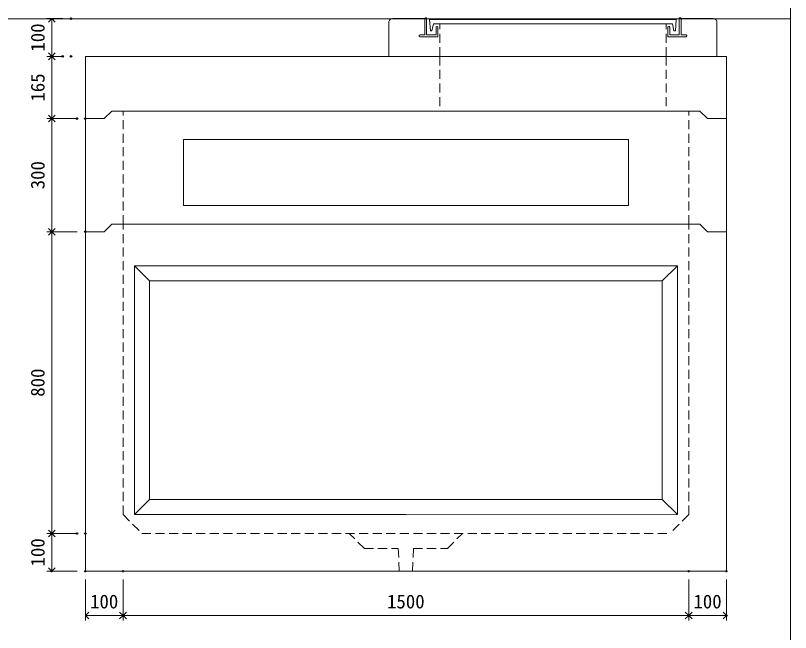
# Model space of a CAD drawing. Units: millimetres, scale not verified. Extents: x -6420 to 6420, y -3299 to 2858.
# Drawn here: x 4365 to 6420, y -1756 to -120 of the extents above; entities that cross this region are included whole.
import ezdxf
from ezdxf.enums import TextEntityAlignment as Align

# ---------------------------------------------------------------- set-up
doc = ezdxf.new("R2010")
doc.units = ezdxf.units.MM
doc.header["$LTSCALE"] = 20
doc.header["$PDMODE"] = 32
doc.header["$PDSIZE"] = 4
doc.linetypes.add('DASHED1', pattern=[1.8, 1.2, -0.6])
doc.linetypes.add('USER2', pattern=[50.8, 31.75, -6.35, 6.35, -6.35])
doc.layers.add('0-1_Defpoints', color=7, linetype='Continuous')
for name, color, linetype, lineweight in [('0-2_waku', 7, 'Continuous', 18), ('0-3_gaikei', 7, 'Continuous', 18), ('0-4_kakure', 7, 'DASHED1', 5), ('0-5_sunpou', 7, 'Continuous', 5), ('0-8_uchigawa', 6, 'Continuous', 18), ('0-A_futa', 3, 'Continuous', 18), ('0-B_GL', 4, 'Continuous', 18), ('1-2_uchigawa2', 6, 'USER2', 18)]:
    doc.layers.add(name, color=color, linetype=linetype, lineweight=lineweight)
doc.styles.add('ＭＳ ゴシック', font='')
doc.styles.get('ＭＳ ゴシック').set_extended_font_data('MS Gothic')

# ---------------------------------------------------------------- blocks, each defined once
blk = doc.blocks.new('_Open90')
at = {"layer": '0-5_sunpou'}
blk.add_line((0, 0), (-1, 0), dxfattribs=at)
blk.add_lwpolyline([(-0.5, 0.5), (0, 0), (-0.5, -0.5)], dxfattribs=at)
blk = doc.blocks.new('D113')
at = {"layer": '0-1_Defpoints'}
for p in [(7073.38, 2556.92), (7044.21, 2391.92), (7111.24, 2391.92)]:
    blk.add_point(p, dxfattribs=at)
at = {"layer": '0-5_sunpou'}
for p, q in [((7051.38, 2556.92), (7031.21, 2556.92)), ((7044.21, 2538.92), (7044.21, 2409.92)), ((7089.24, 2391.92), (7031.21, 2391.92))]:
    blk.add_line(p, q, dxfattribs=at)
at = {"layer": '0-5_sunpou', "xscale": 18, "yscale": 18}
for p, rotation in [((7044.21, 2556.92), 90), ((7044.21, 2391.92), 270)]:
    blk.add_blockref('_Open90', p, dxfattribs=dict(at, rotation=rotation))
at = {"layer": '0-5_sunpou', "style": 'ＭＳ ゴシック'}
blk.add_text('165', height=36.66, rotation=90, dxfattribs=at).set_placement((7036.21, 2436.92), align=Align.BOTTOM_LEFT)
blk = doc.blocks.new('D114')
at = {"layer": '0-1_Defpoints'}
for p in [(7073.38, 2556.92), (7044.21, 2391.92), (7111.24, 2391.92)]:
    blk.add_point(p, dxfattribs=at)
at = {"layer": '0-5_sunpou'}
for p, q in [((7051.38, 2556.92), (7031.21, 2556.92)), ((7044.21, 2538.92), (7044.21, 2409.92)), ((7089.24, 2391.92), (7031.21, 2391.92))]:
    blk.add_line(p, q, dxfattribs=at)
at = {"layer": '0-5_sunpou', "xscale": 18, "yscale": 18}
for p, rotation in [((7044.21, 2556.92), 90), ((7044.21, 2391.92), 270)]:
    blk.add_blockref('_Open90', p, dxfattribs=dict(at, rotation=rotation))
at = {"layer": '0-5_sunpou', "style": 'ＭＳ ゴシック'}
blk.add_text('165', height=36.66, rotation=90, dxfattribs=at).set_placement((7036.21, 2436.92), align=Align.BOTTOM_LEFT)
blk = doc.blocks.new('D119')
at = {"layer": '0-1_Defpoints'}
for p in [(7133.24, 2391.92), (7044.21, 2091.92), (7133.24, 2091.92)]:
    blk.add_point(p, dxfattribs=at)
at = {"layer": '0-5_sunpou'}
for p, q in [((7111.24, 2391.92), (7031.21, 2391.92)), ((7044.21, 2373.92), (7044.21, 2109.92)), ((7111.24, 2091.92), (7031.21, 2091.92))]:
    blk.add_line(p, q, dxfattribs=at)
at = {"layer": '0-5_sunpou', "xscale": 18, "yscale": 18}
for p, rotation in [((7044.21, 2391.92), 90), ((7044.21, 2091.92), 270)]:
    blk.add_blockref('_Open90', p, dxfattribs=dict(at, rotation=rotation))
at = {"layer": '0-5_sunpou', "style": 'ＭＳ ゴシック'}
blk.add_text('300', height=36.66, rotation=90, dxfattribs=at).set_placement((7036.21, 2204.42), align=Align.BOTTOM_LEFT)
blk = doc.blocks.new('D89')
at = {"layer": '0-1_Defpoints'}
for p in [(7133.24, 2091.92), (7044.21, 1291.92), (7133.24, 1291.92)]:
    blk.add_point(p, dxfattribs=at)
at = {"layer": '0-5_sunpou'}
for p, q in [((7111.24, 2091.92), (7031.21, 2091.92)), ((7044.21, 2073.92), (7044.21, 1309.92)), ((7111.24, 1291.92), (7031.21, 1291.92))]:
    blk.add_line(p, q, dxfattribs=at)
at = {"layer": '0-5_sunpou', "xscale": 18, "yscale": 18}
for p, rotation in [((7044.21, 2091.92), 90), ((7044.21, 1291.92), 270)]:
    blk.add_blockref('_Open90', p, dxfattribs=dict(at, rotation=rotation))
at = {"layer": '0-5_sunpou', "style": 'ＭＳ ゴシック'}
blk.add_text('800', height=36.66, rotation=90, dxfattribs=at).set_placement((7036.21, 1654.42), align=Align.BOTTOM_LEFT)
blk = doc.blocks.new('D90')
at = {"layer": '0-1_Defpoints'}
for p in [(7111.24, 1291.92), (7044.21, 1191.92), (7133.24, 1191.92)]:
    blk.add_point(p, dxfattribs=at)
at = {"layer": '0-5_sunpou'}
for p, q in [((7089.24, 1291.92), (7031.21, 1291.92)), ((7044.21, 1273.92), (7044.21, 1209.92)), ((7111.24, 1191.92), (7031.21, 1191.92))]:
    blk.add_line(p, q, dxfattribs=at)
at = {"layer": '0-5_sunpou', "xscale": 18, "yscale": 18}
for p, rotation in [((7044.21, 1291.92), 90), ((7044.21, 1191.92), 270)]:
    blk.add_blockref('_Open90', p, dxfattribs=dict(at, rotation=rotation))
at = {"layer": '0-5_sunpou', "style": 'ＭＳ ゴシック'}
blk.add_text('100', height=36.66, rotation=90, dxfattribs=at).set_placement((7036.21, 1204.42), align=Align.BOTTOM_LEFT)
blk = doc.blocks.new('D91')
at = {"layer": '0-1_Defpoints'}
for p in [(7133.24, 1191.92), (7233.24, 1191.92), (7233.24, 1074.2)]:
    blk.add_point(p, dxfattribs=at)
at = {"layer": '0-5_sunpou'}
for p, q in [((7133.24, 1169.92), (7133.24, 1061.2)), ((7233.24, 1169.92), (7233.24, 1061.2)), ((7151.24, 1074.2), (7215.24, 1074.2))]:
    blk.add_line(p, q, dxfattribs=at)
at = {"layer": '0-5_sunpou', "xscale": 18, "yscale": 18, "rotation": 180}
blk.add_blockref('_Open90', (7133.24, 1074.2), dxfattribs=at)
at = {"layer": '0-5_sunpou', "xscale": 18, "yscale": 18}
blk.add_blockref('_Open90', (7233.24, 1074.2), dxfattribs=at)
at = {"layer": '0-5_sunpou', "style": 'ＭＳ ゴシック'}
blk.add_text('100', height=36.66, dxfattribs=at).set_placement((7145.74, 1082.2), align=Align.BOTTOM_LEFT)
blk = doc.blocks.new('D92')
at = {"layer": '0-1_Defpoints'}
for p in [(7233.24, 1191.92), (8733.24, 1191.92), (8733.24, 1074.2)]:
    blk.add_point(p, dxfattribs=at)
at = {"layer": '0-5_sunpou'}
for p, q in [((7233.24, 1169.92), (7233.24, 1061.2)), ((8733.24, 1169.92), (8733.24, 1061.2)), ((7251.24, 1074.2), (8715.24, 1074.2))]:
    blk.add_line(p, q, dxfattribs=at)
at = {"layer": '0-5_sunpou', "xscale": 18, "yscale": 18, "rotation": 180}
blk.add_blockref('_Open90', (7233.24, 1074.2), dxfattribs=at)
at = {"layer": '0-5_sunpou', "xscale": 18, "yscale": 18}
blk.add_blockref('_Open90', (8733.24, 1074.2), dxfattribs=at)
at = {"layer": '0-5_sunpou', "style": 'ＭＳ ゴシック'}
blk.add_text('1500', height=36.66, dxfattribs=at).set_placement((7933.24, 1082.2), align=Align.BOTTOM_LEFT)
blk = doc.blocks.new('D93')
at = {"layer": '0-1_Defpoints'}
for p in [(8733.24, 1191.92), (8833.24, 1191.92), (8833.24, 1074.2)]:
    blk.add_point(p, dxfattribs=at)
at = {"layer": '0-5_sunpou'}
for p, q in [((8733.24, 1169.92), (8733.24, 1061.2)), ((8833.24, 1169.92), (8833.24, 1061.2)), ((8751.24, 1074.2), (8815.24, 1074.2))]:
    blk.add_line(p, q, dxfattribs=at)
at = {"layer": '0-5_sunpou', "xscale": 18, "yscale": 18, "rotation": 180}
blk.add_blockref('_Open90', (8733.24, 1074.2), dxfattribs=at)
at = {"layer": '0-5_sunpou', "xscale": 18, "yscale": 18}
blk.add_blockref('_Open90', (8833.24, 1074.2), dxfattribs=at)
at = {"layer": '0-5_sunpou', "style": 'ＭＳ ゴシック'}
blk.add_text('100', height=36.66, dxfattribs=at).set_placement((8745.74, 1082.2), align=Align.BOTTOM_LEFT)
blk = doc.blocks.new('D86')
at = {"layer": '0-1_Defpoints'}
for p in [(7095.38, 2656.92), (7044.21, 2556.92), (7095.38, 2556.92)]:
    blk.add_point(p, dxfattribs=at)
at = {"layer": '0-5_sunpou'}
for p, q in [((7073.38, 2656.92), (7031.21, 2656.92)), ((7044.21, 2638.92), (7044.21, 2574.92)), ((7073.38, 2556.92), (7031.21, 2556.92))]:
    blk.add_line(p, q, dxfattribs=at)
at = {"layer": '0-5_sunpou', "xscale": 18, "yscale": 18}
for p, rotation in [((7044.21, 2656.92), 90), ((7044.21, 2556.92), 270)]:
    blk.add_blockref('_Open90', p, dxfattribs=dict(at, rotation=rotation))
at = {"layer": '0-5_sunpou', "style": 'ＭＳ ゴシック'}
blk.add_text('100', height=36.66, rotation=90, dxfattribs=at).set_placement((7036.21, 2569.42), align=Align.BOTTOM_LEFT)
blk = doc.blocks.new('D87')
at = {"layer": '0-1_Defpoints'}
for p in [(7095.38, 2656.92), (7044.21, 2556.92), (7095.38, 2556.92)]:
    blk.add_point(p, dxfattribs=at)
at = {"layer": '0-5_sunpou'}
for p, q in [((7073.38, 2656.92), (7031.21, 2656.92)), ((7044.21, 2638.92), (7044.21, 2574.92)), ((7073.38, 2556.92), (7031.21, 2556.92))]:
    blk.add_line(p, q, dxfattribs=at)
at = {"layer": '0-5_sunpou', "xscale": 18, "yscale": 18}
for p, rotation in [((7044.21, 2656.92), 90), ((7044.21, 2556.92), 270)]:
    blk.add_blockref('_Open90', p, dxfattribs=dict(at, rotation=rotation))
at = {"layer": '0-5_sunpou', "style": 'ＭＳ ゴシック'}
blk.add_text('100', height=36.66, rotation=90, dxfattribs=at).set_placement((7036.21, 2569.42), align=Align.BOTTOM_LEFT)

msp = doc.modelspace()

# ---------------------------------------------------------------- linework, layer by layer
at = {"layer": '0-2_waku'}
for p, q in [((6420, 2858.31), (6420, -2841.69)), ((6420, 2841.69), (6420, -2858.31)), ((6420, 2841.69), (6420, -2858.31)), ((6420, 2841.69), (6420, -2858.31)), ((6420, 2841.69), (6420, -2858.31)), ((6420, 2841.69), (6420, -2858.31)), ((6420, 2485.44), (6420, -2858.31)), ((6420, 2485.44), (6420, -2858.31))]:
    msp.add_line(p, q, dxfattribs=at)
at = {"layer": '0-3_gaikei'}
for p, q in [((5355, -228.23), (5355, -138.23)), ((5365, -128.23), (5450, -128.23)), ((6130, -128.23), (6215, -128.23)), ((6225, -228.23), (6225, -138.23)), ((4550, -228.23), (4550, -693.23)), ((4550, -228.23), (6250, -228.23)), ((4550, -228.23), (6250, -228.23)), ((4550, -228.23), (6250, -228.23)), ((4550, -228.23), (6250, -228.23)), ((5355, -228.23), (6225, -228.23)), ((5355, -228.23), (6225, -228.23)), ((6250, -693.23), (6250, -228.23)), ((4620, -373.23), (4600, -393.23)), ((4620, -373.23), (4600, -393.23)), ((4620, -373.23), (4600, -393.23)), ((4620, -373.23), (4600, -393.23)), ((4620, -373.23), (4600, -393.23)), ((4620, -373.23), (4600, -393.23)), ((4620, -373.23), (4600, -393.23)), ((4620, -373.23), (4600, -393.23)), ((4620, -373.23), (4600, -393.23)), ((4620, -373.23), (4600, -393.23)), ((4620, -373.23), (4600, -393.23)), ((4620, -373.23), (4600, -393.23)), ((4620, -373.23), (4600, -393.23)), ((4620, -373.23), (4600, -393.23)), ((4620, -373.23), (6180, -373.23)), ((4620, -373.23), (6180, -373.23)), ((4620, -373.23), (6180, -373.23)), ((4620, -373.23), (6180, -373.23)), ((4620, -373.23), (6180, -373.23)), ((4620, -373.23), (6180, -373.23)), ((4620, -373.23), (6180, -373.23)), ((4620, -373.23), (6180, -373.23)), ((4620, -373.23), (6180, -373.23)), ((4620, -373.23), (6180, -373.23)), ((4620, -373.23), (6180, -373.23)), ((4620, -373.23), (6180, -373.23)), ((4620, -373.23), (6180, -373.23)), ((4620, -373.23), (6180, -373.23)), ((6180, -373.23), (6200, -393.23)), ((6180, -373.23), (6200, -393.23)), ((6180, -373.23), (6200, -393.23)), ((6180, -373.23), (6200, -393.23)), ((6180, -373.23), (6200, -393.23)), ((6180, -373.23), (6200, -393.23)), ((6180, -373.23), (6200, -393.23)), ((6180, -373.23), (6200, -393.23)), ((6180, -373.23), (6200, -393.23)), ((6180, -373.23), (6200, -393.23)), ((6180, -373.23), (6200, -393.23)), ((6180, -373.23), (6200, -393.23)), ((6180, -373.23), (6200, -393.23)), ((6180, -373.23), (6200, -393.23)), ((4550, -393.23), (4600, -393.23)), ((4550, -393.23), (4600, -393.23)), ((4550, -393.23), (4600, -393.23)), ((4550, -393.23), (4600, -393.23)), ((4550, -393.23), (4600, -393.23)), ((4550, -393.23), (4600, -393.23)), ((4550, -393.23), (4600, -393.23)), ((4550, -393.23), (4600, -393.23)), ((4550, -393.23), (4600, -393.23)), ((4550, -393.23), (4600, -393.23)), ((4550, -393.23), (4600, -393.23)), ((4550, -393.23), (4600, -393.23)), ((4550, -393.23), (4600, -393.23)), ((4550, -393.23), (4600, -393.23)), ((6200, -393.23), (6250, -393.23)), ((6200, -393.23), (6250, -393.23)), ((6200, -393.23), (6250, -393.23)), ((6200, -393.23), (6250, -393.23)), ((6200, -393.23), (6250, -393.23)), ((6200, -393.23), (6250, -393.23)), ((6200, -393.23), (6250, -393.23)), ((6200, -393.23), (6250, -393.23)), ((6200, -393.23), (6250, -393.23)), ((6200, -393.23), (6250, -393.23)), ((6200, -393.23), (6250, -393.23)), ((6200, -393.23), (6250, -393.23)), ((6200, -393.23), (6250, -393.23)), ((6200, -393.23), (6250, -393.23)), ((4620, -673.23), (4600, -693.23)), ((4620, -673.23), (4600, -693.23)), ((4620, -673.23), (4600, -693.23)), ((4620, -673.23), (4600, -693.23)), ((4620, -673.23), (4600, -693.23)), ((4620, -673.23), (4600, -693.23)), ((4620, -673.23), (4600, -693.23)), ((4620, -673.23), (4600, -693.23)), ((4620, -673.23), (4600, -693.23)), ((4620, -673.23), (4600, -693.23)), ((4620, -673.23), (4600, -693.23)), ((4620, -673.23), (4600, -693.23)), ((4620, -673.23), (4600, -693.23)), ((4620, -673.23), (4600, -693.23)), ((4620, -673.23), (4600, -693.23)), ((4620, -673.23), (4600, -693.23)), ((4620, -673.23), (4600, -693.23)), ((4620, -673.23), (4600, -693.23)), ((4620, -673.23), (4600, -693.23)), ((4620, -673.23), (4600, -693.23)), ((4620, -673.23), (6180, -673.23)), ((4620, -673.23), (6180, -673.23)), ((4620, -673.23), (6180, -673.23)), ((4620, -673.23), (6180, -673.23)), ((4620, -673.23), (6180, -673.23)), ((4620, -673.23), (6180, -673.23)), ((4620, -673.23), (6180, -673.23)), ((4620, -673.23), (6180, -673.23)), ((4620, -673.23), (6180, -673.23)), ((4620, -673.23), (6180, -673.23)), ((4620, -673.23), (6180, -673.23)), ((4620, -673.23), (6180, -673.23)), ((4620, -673.23), (6180, -673.23)), ((4620, -673.23), (6180, -673.23)), ((4620, -673.23), (6180, -673.23)), ((4620, -673.23), (6180, -673.23)), ((4620, -673.23), (6180, -673.23)), ((4620, -673.23), (6180, -673.23)), ((4620, -673.23), (6180, -673.23)), ((4620, -673.23), (6180, -673.23)), ((6180, -673.23), (6200, -693.23)), ((6180, -673.23), (6200, -693.23)), ((6180, -673.23), (6200, -693.23)), ((6180, -673.23), (6200, -693.23)), ((6180, -673.23), (6200, -693.23)), ((6180, -673.23), (6200, -693.23)), ((6180, -673.23), (6200, -693.23)), ((6180, -673.23), (6200, -693.23)), ((6180, -673.23), (6200, -693.23)), ((6180, -673.23), (6200, -693.23)), ((6180, -673.23), (6200, -693.23)), ((6180, -673.23), (6200, -693.23)), ((6180, -673.23), (6200, -693.23)), ((6180, -673.23), (6200, -693.23)), ((6180, -673.23), (6200, -693.23)), ((6180, -673.23), (6200, -693.23)), ((6180, -673.23), (6200, -693.23)), ((6180, -673.23), (6200, -693.23)), ((6180, -673.23), (6200, -693.23)), ((6180, -673.23), (6200, -693.23)), ((4550, -693.23), (4600, -693.23)), ((4550, -693.23), (4600, -693.23)), ((4550, -693.23), (4600, -693.23)), ((4550, -693.23), (4600, -693.23)), ((4550, -693.23), (4600, -693.23)), ((4550, -693.23), (4600, -693.23)), ((4550, -693.23), (4600, -693.23)), ((4550, -693.23), (4550, -1593.23)), ((4550, -693.23), (4600, -693.23)), ((4550, -693.23), (4600, -693.23)), ((4550, -693.23), (4600, -693.23)), ((4550, -693.23), (4600, -693.23)), ((4550, -693.23), (4600, -693.23)), ((4550, -693.23), (4600, -693.23)), ((4550, -693.23), (4600, -693.23)), ((4550, -693.23), (4600, -693.23)), ((4550, -693.23), (4600, -693.23)), ((4550, -693.23), (4600, -693.23)), ((4550, -693.23), (4600, -693.23)), ((4550, -693.23), (4600, -693.23)), ((4550, -693.23), (4600, -693.23)), ((6200, -693.23), (6250, -693.23)), ((6200, -693.23), (6250, -693.23)), ((6200, -693.23), (6250, -693.23)), ((6200, -693.23), (6250, -693.23)), ((6200, -693.23), (6250, -693.23)), ((6200, -693.23), (6250, -693.23)), ((6200, -693.23), (6250, -693.23)), ((6200, -693.23), (6250, -693.23)), ((6200, -693.23), (6250, -693.23)), ((6200, -693.23), (6250, -693.23)), ((6200, -693.23), (6250, -693.23)), ((6200, -693.23), (6250, -693.23)), ((6200, -693.23), (6250, -693.23)), ((6200, -693.23), (6250, -693.23)), ((6200, -693.23), (6250, -693.23)), ((6200, -693.23), (6250, -693.23)), ((6200, -693.23), (6250, -693.23)), ((6200, -693.23), (6250, -693.23)), ((6200, -693.23), (6250, -693.23)), ((6200, -693.23), (6250, -693.23)), ((6250, -1593.23), (6250, -693.23)), ((4550, -1593.23), (6250, -1593.23))]:
    msp.add_line(p, q, dxfattribs=at)
for centre, radius, start, end in [((5364.42, -137.65), 9.44, 86.47383, 183.52617), ((6215.33, -137.9), 9.68, 358.04251, 91.95749)]:
    msp.add_arc(centre, radius, start, end, dxfattribs=at)
at = {"layer": '0-4_kakure'}
for p, q in [((5490, -228.23), (5490, -141.73)), ((6090, -228.23), (6090, -141.73)), ((5490, -228.23), (5490, -373.23)), ((6090, -228.23), (6090, -373.23)), ((4650, -673.23), (4650, -373.23)), ((6150, -673.23), (6150, -373.23)), ((4650, -1443.23), (4650, -673.23)), ((6150, -1443.23), (6150, -673.23)), ((4650, -1443.23), (4700, -1493.23)), ((6150, -1443.23), (6100, -1493.23)), ((4700, -1493.23), (6100, -1493.23)), ((5290, -1533.23), (5250, -1493.23)), ((5290, -1533.23), (5380, -1533.23)), ((5380, -1533.23), (5382.5, -1593.23)), ((5420, -1533.23), (5417.5, -1593.23))]:
    msp.add_line(p, q, dxfattribs=at)
msp.add_lwpolyline([(5420, -1533.23), (5510, -1533.23), (5550, -1493.23)], dxfattribs=at)
at = {"layer": '0-8_uchigawa'}
for p, q in [((4680, -783.23), (5400, -783.23)), ((4680, -783.23), (4680, -1443.23)), ((4720, -823.23), (4680, -783.23)), ((6120, -783.23), (5400, -783.23)), ((6080, -823.23), (6120, -783.23)), ((6120, -783.23), (6120, -1443.23)), ((6120, -783.23), (6120, -1443.23)), ((4720, -823.23), (4720, -1403.23)), ((4720, -823.23), (5400, -823.23)), ((4720, -823.23), (5400, -823.23)), ((6080, -823.23), (5400, -823.23)), ((6080, -823.23), (6080, -1403.23)), ((4720, -1403.23), (4680, -1443.23)), ((4720, -1403.23), (5400, -1403.23)), ((4680, -1443.23), (5400, -1443.23)), ((5400.69, -1443.92), (6120, -1443.23))]:
    msp.add_line(p, q, dxfattribs=at)
msp.add_lwpolyline([(5400, -1403.23), (6080, -1403.23), (6120, -1443.23)], dxfattribs=at)
at = {"layer": '0-A_futa'}
for p, q in [((5450, -128.23), (5450, -171.23)), ((5452, -126.23), (5455, -126.23)), ((5455, -126.23), (5455, -171.23)), ((5462.81, -130.73), (6117.14, -130.73)), ((5462.81, -130.73), (5465.3, -160.73)), ((5473.33, -141.73), (5469.01, -160.73)), ((5473.33, -141.73), (6106.67, -141.73)), ((6106.67, -141.73), (6110.99, -160.73)), ((6117.14, -130.73), (6114.89, -160.73)), ((6125, -126.23), (6128, -126.23)), ((6125, -126.23), (6125, -171.23)), ((6130, -128.23), (6130, -171.23)), ((5465.3, -160.73), (5469.01, -160.73)), ((5480, -151.23), (5480, -171.23)), ((5482, -149.23), (5483, -149.23)), ((5485, -151.23), (5485, -176.23)), ((6095, -151.23), (6095, -176.23)), ((6098, -149.23), (6097, -149.23)), ((6100, -151.23), (6100, -171.23)), ((6114.89, -160.73), (6110.99, -160.73)), ((5435, -173.23), (5435, -174.23)), ((5437, -171.23), (5450, -171.23)), ((5485, -176.23), (5437, -176.23)), ((5455, -171.23), (5480, -171.23)), ((6095, -176.23), (6143, -176.23)), ((6125, -171.23), (6100, -171.23)), ((6143, -171.23), (6130, -171.23)), ((6145, -173.23), (6145, -174.23))]:
    msp.add_line(p, q, dxfattribs=at)
for centre, start, end in [((5452, -128.23), 90, 180), ((6128, -128.23), 0, 90), ((5482, -151.23), 90, 180), ((5483, -151.23), 0, 90), ((6097, -151.23), 90, 180), ((6098, -151.23), 0, 90), ((5437, -173.23), 90, 180), ((5437, -174.23), 180, 270), ((6143, -173.23), 0, 90), ((6143, -174.23), 270, 0)]:
    msp.add_arc(centre, 2, start, end, dxfattribs=at)
at = {"layer": '0-B_GL'}
msp.add_line((-1740, -128.35), (6420, -128.35), dxfattribs=at)
at = {"layer": '1-2_uchigawa2'}
for p, q in [((4810, -448.23), (5400, -448.23)), ((4810, -448.23), (4810, -623.23)), ((5990, -448.23), (5400, -448.23)), ((5990, -448.23), (5990, -623.23)), ((4810, -623.23), (5400.53, -623.23)), ((5990, -623.23), (5399.47, -623.23))]:
    msp.add_line(p, q, dxfattribs=at)

# ---------------------------------------------------------------- block references
at = {"layer": '0-5_sunpou'}
for name in ['D86', 'D87', 'D113', 'D114', 'D119', 'D89', 'D90', 'D91', 'D92', 'D93']:
    msp.add_blockref(name, (-2583.24, -2785.15), dxfattribs=at)

doc.saveas('drawing.dxf')
